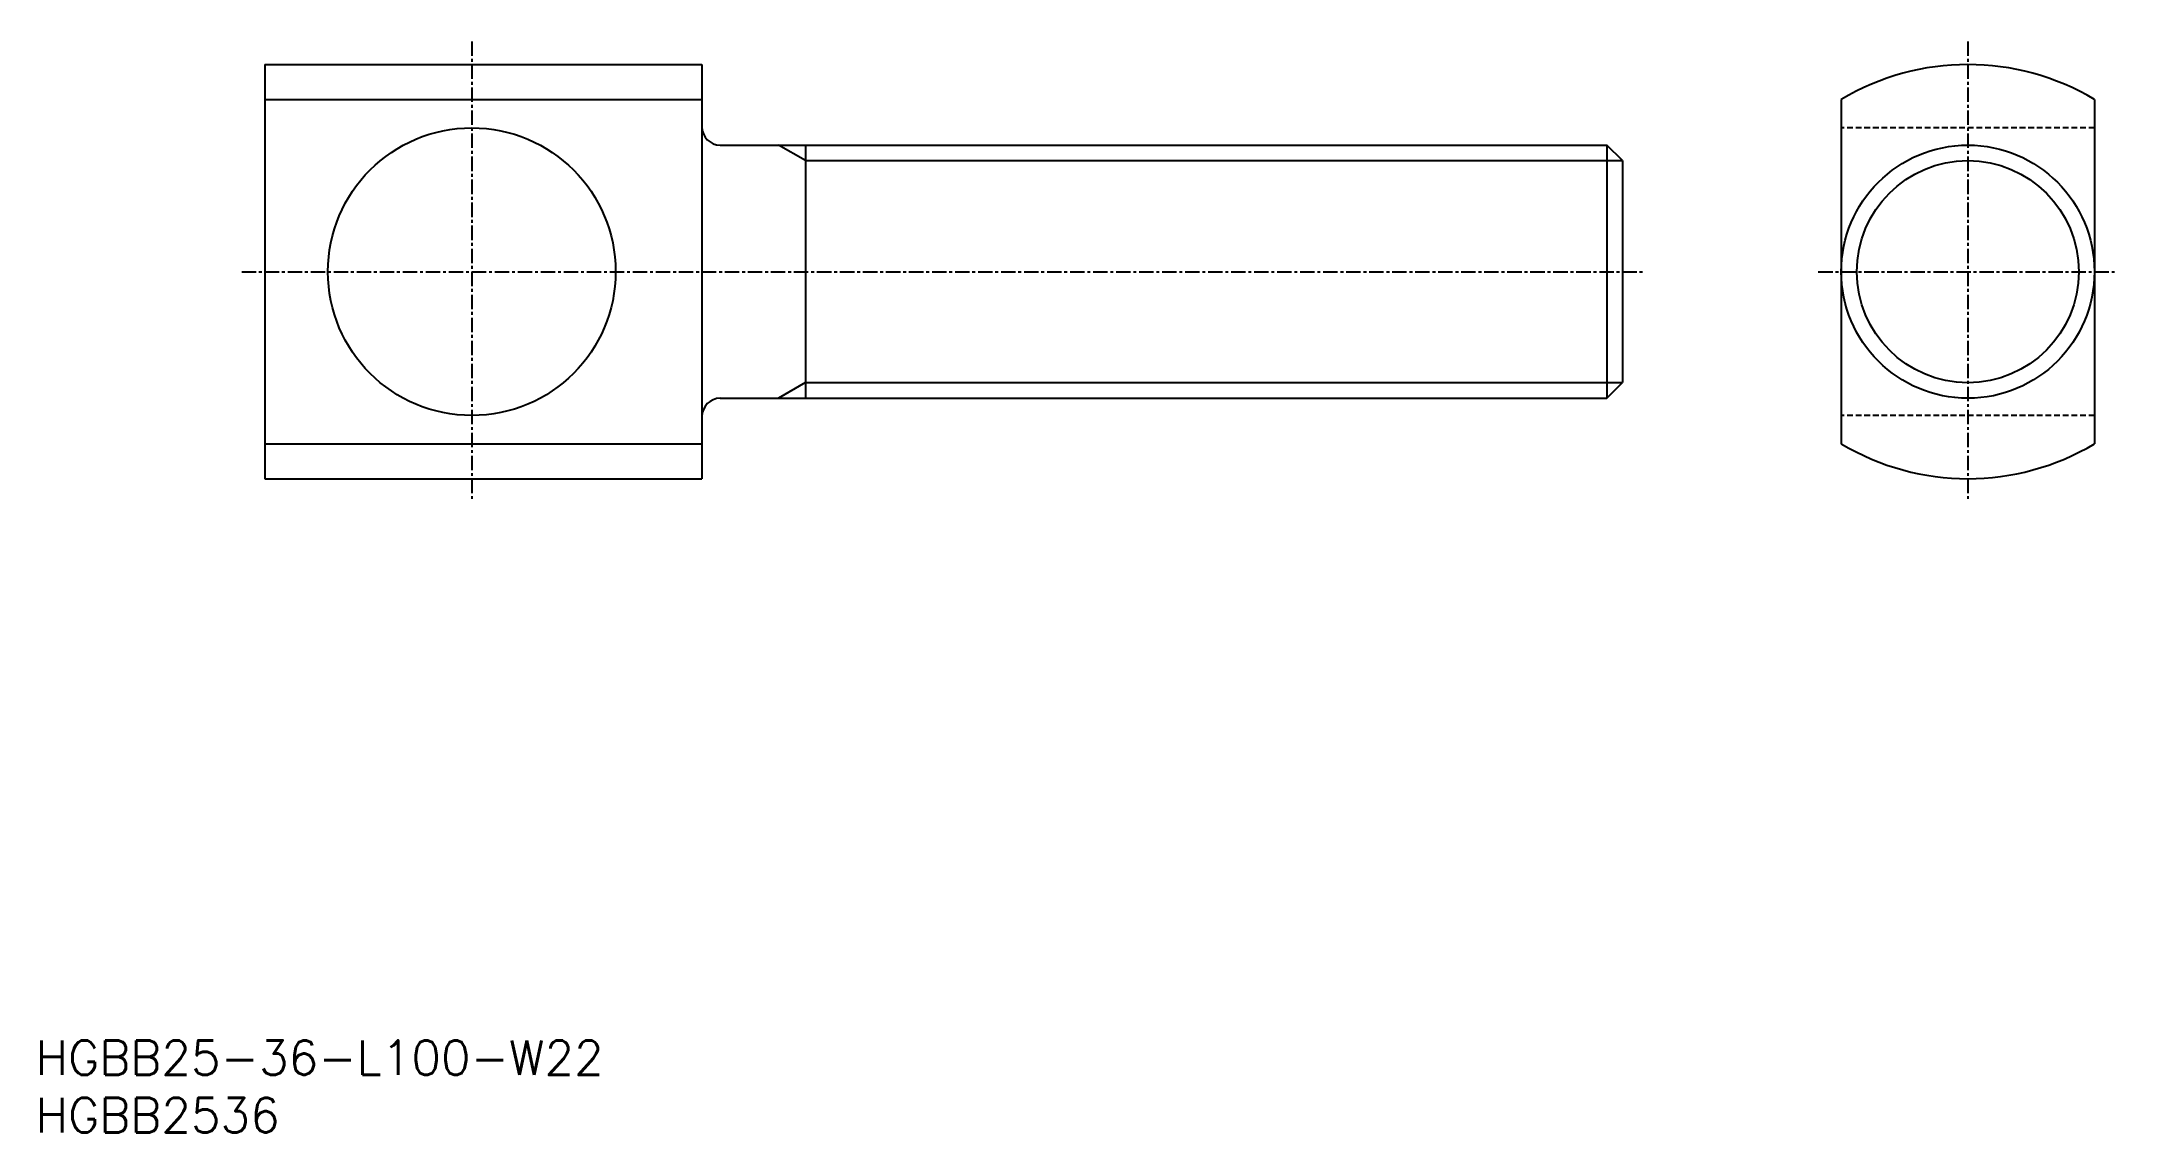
# Model space of a CAD drawing. Extents: x 1 to 181, y 0 to 95.
import ezdxf
from ezdxf.enums import TextEntityAlignment as Align

# ---------------------------------------------------------------- set-up
doc = ezdxf.new("R2010")
doc.units = 0
doc.linetypes.add('CENTER', pattern=[2, 1.25, -0.25, 0.25, -0.25])
doc.linetypes.add('DASHED', pattern=[0.75, 0.5, -0.25])
doc.layers.get('0').update_dxf_attribs({"linetype": 'CONTINUOUS'})
doc.layers.add('CENTER', color=1, linetype='CENTER')
doc.styles.get("Standard").update_dxf_attribs({"font": 'txt.shx'})

msp = doc.modelspace()

# ---------------------------------------------------------------- linework, layer by layer
at = {"color": 7, "linetype": 'CONTINUOUS'}
for p, q in [((19.91, 92.81), (19.91, 56.81)), ((19.91, 92.81), (57.91, 92.81)), ((57.91, 92.81), (57.91, 56.81)), ((19.91, 89.78), (57.91, 89.78)), ((156.94, 89.78), (156.94, 59.85)), ((178.94, 89.78), (178.94, 59.85)), ((59.51, 85.81), (136.55, 85.81)), ((66.91, 85.81), (66.91, 63.81)), ((136.55, 85.81), (136.55, 63.81)), ((137.91, 84.46), (136.55, 85.81)), ((137.91, 84.46), (137.91, 65.17)), ((136.55, 63.81), (137.91, 65.17)), ((59.51, 63.81), (136.55, 63.81)), ((19.91, 59.85), (57.91, 59.85)), ((19.91, 56.81), (57.91, 56.81))]:
    msp.add_line(p, q, dxfattribs=at)
at = {"color": 3, "linetype": 'DASHED'}
for p, q in [((178.94, 87.31), (156.94, 87.31)), ((178.94, 62.31), (156.94, 62.31))]:
    msp.add_line(p, q, dxfattribs=at)
at = {"color": 3, "linetype": 'CONTINUOUS'}
for p, q in [((66.91, 84.46), (64.56, 85.81)), ((66.91, 84.46), (137.91, 84.46)), ((66.91, 65.17), (64.56, 63.81)), ((66.91, 65.17), (137.91, 65.17))]:
    msp.add_line(p, q, dxfattribs=at)
at = {"color": 7, "linetype": 'CONTINUOUS'}
for centre, radius in [((37.91, 74.81), 12.5), ((167.94, 74.81), 11)]:
    msp.add_circle(centre, radius, dxfattribs=at)
at = {"color": 3, "linetype": 'CONTINUOUS'}
msp.add_circle((167.94, 74.81), 9.65, dxfattribs=at)
at = {"color": 7, "linetype": 'CONTINUOUS'}
for centre, radius, start, end in [((167.94, 71.35), 21.46, 59.1664, 120.8336), ((59.51, 87.41), 1.6, 180, 270), ((59.51, 62.21), 1.6, 90, 180), ((167.94, 78.28), 21.46, 239.1664, 300.8336)]:
    msp.add_arc(centre, radius, start, end, dxfattribs=at)
at = {"layer": 'CENTER', "color": 1, "linetype": 'CENTER'}
for p, q in [((37.91, 94.81), (37.91, 54.81)), ((167.94, 94.81), (167.94, 54.81)), ((17.91, 74.81), (139.91, 74.81)), ((154.94, 74.81), (180.94, 74.81))]:
    msp.add_line(p, q, dxfattribs=at)

# ---------------------------------------------------------------- texts
at = {"color": 7, "linetype": 'CONTINUOUS'}
for s, p in [('HGBB25-36-L100-W22', (0, 6.5)), ('HGBB2536', (0, 1.5))]:
    msp.add_text(s, height=3, dxfattribs=at).set_placement(p, align=Align.MIDDLE_LEFT)

doc.saveas('drawing.dxf')
